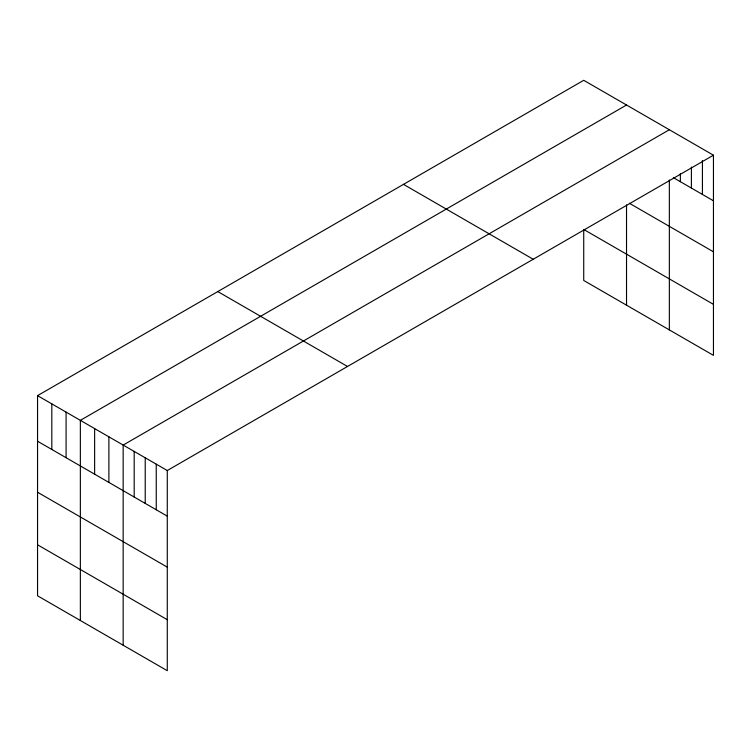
<?xml version="1.0" encoding="UTF-8"?>
<svg xmlns="http://www.w3.org/2000/svg" width="751" height="751" viewBox="0 0 751 751"><rect width="100%" height="100%" fill="white"/><g stroke="black" fill="none" stroke-linecap="round" stroke-linejoin="round"><path stroke-width="1.13" d="M713.45 155.204L167.276 470.53L167.276 670.699L37.55 595.796L37.55 395.636L583.724 80.301L713.45 155.204L713.45 355.364L583.724 280.47L583.724 229.459L713.45 304.362M669.348 179.968L669.348 329.896M626.531 105.018L80.357 420.353L80.357 620.514M669.348 129.735L123.164 445.071L123.164 645.231M673.356 177.649L713.45 200.799M629.385 203.277L713.45 251.801M403.484 184.361L533.21 259.264M217.79 291.576L347.516 366.469M37.55 395.636L167.276 470.53M37.55 441.231L167.276 516.134M37.55 492.243L167.276 567.136M37.55 544.794L167.276 619.688M702.42 160.526L702.42 194.434M691.399 167.022L691.399 188.069M680.368 173.519L680.368 181.704M626.531 204.91L626.531 305.188M156.246 464.165L156.246 509.76M145.225 457.8L145.225 503.395M134.194 451.435L134.194 497.031M108.895 436.829L108.895 482.424M94.626 428.586L94.626 474.191M66.088 412.111L66.088 457.716M51.819 403.878L51.819 449.474"/></g></svg>
